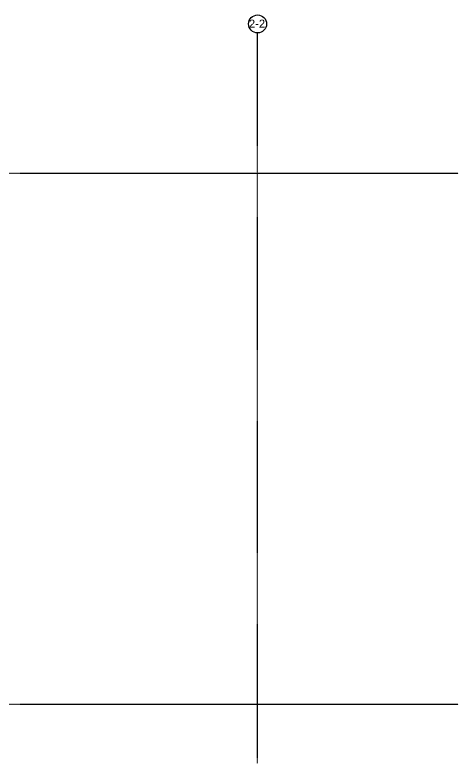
# Model space of a CAD drawing. Header units: millimetres. Extents: x -4391136 to -1798569, y -886572 to -291056.
# Drawn here: x -2728071 to -2705919, y -526125 to -488733 of the extents above; entities that cross this region are included whole.
import ezdxf

# ---------------------------------------------------------------- set-up
doc = ezdxf.new("R2010")
doc.units = ezdxf.units.MM
doc.linetypes.add('Xref-C-1-PP17-AR-2214-01-B$0$DPA_Grid _ Level 100', pattern=[10, 5.5, -1.6, 1.3, -1.6])
doc.layers.add('000 - 0_HIDE_OBJ_FRAMING_DEF_DIMS', color=7, linetype='Continuous', plot=False)
doc.layers.add('_PP-Dim', color=7, linetype='Continuous')
doc.styles.add('Xref-C-1-PP17-AR-2214-01-B$0$Arial', font='arial.ttf', dxfattribs={"height": 400})

# ---------------------------------------------------------------- blocks, each defined once
blk = doc.blocks.new('W-1-PP17-ENT2_REV00_20260526-152612_EX_LOPF-1')
at = {"layer": '000 - 0_HIDE_OBJ_FRAMING_DEF_DIMS', "color": 7, "linetype": 'Xref-C-1-PP17-AR-2214-01-B$0$DPA_Grid _ Level 100'}
for p, q in [((-26525, 12055), (-26525, -34224)), ((0, 12055), (0, -34224)), ((-29476, -24200), (7016, -24200))]:
    blk.add_line(p, q, dxfattribs=at)
at = {"layer": '000 - 0_HIDE_OBJ_FRAMING_DEF_DIMS', "color": 7}
blk.add_circle((7466, -24200), 450, dxfattribs=at)
at = {"layer": '000 - 0_HIDE_OBJ_FRAMING_DEF_DIMS', "color": 7, "style": 'Xref-C-1-PP17-AR-2214-01-B$0$Arial'}
blk.add_text('2-2', height=400, rotation=270, dxfattribs=at).set_placement((7282, -23772))

msp = doc.modelspace()

# ---------------------------------------------------------------- block references
at = {"layer": '_PP-Dim', "color": 7, "rotation": 90}
msp.add_blockref('W-1-PP17-ENT2_REV00_20260526-152612_EX_LOPF-1', (-2740142.7, -496648.9), dxfattribs=at)

doc.saveas('drawing.dxf')
